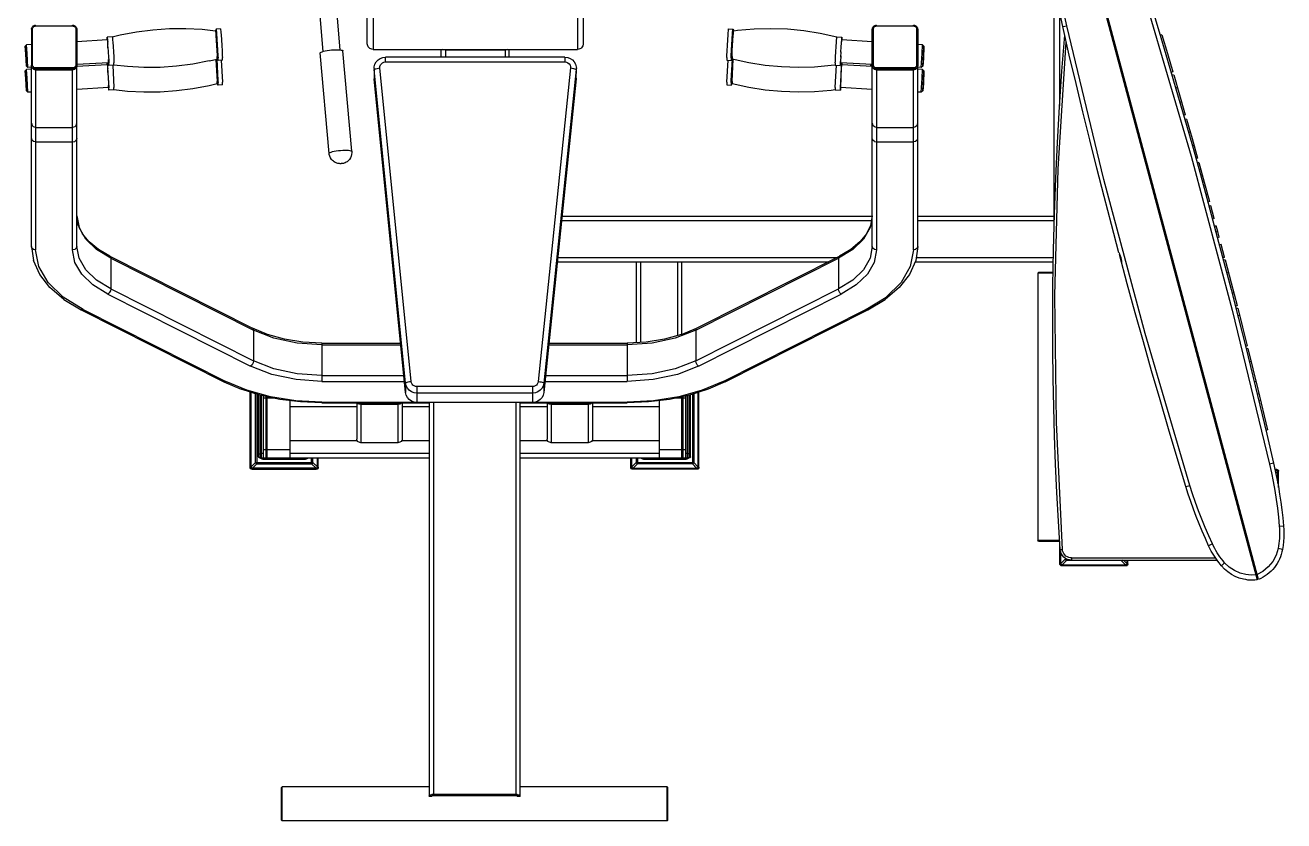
# Model space of a CAD drawing. Header units: millimetres. Extents: x 29224 to 62779, y 35576 to 54938.
# Drawn here: x 36956 to 38365, y 44672 to 45562 of the extents above; entities that cross this region are included whole.
import ezdxf

# ---------------------------------------------------------------- set-up
doc = ezdxf.new("R2010")
doc.units = ezdxf.units.MM
doc.linetypes.add('PEN_TYPE_1', pattern=[0])

# ---------------------------------------------------------------- blocks, each defined once
blk = doc.blocks.new('A$C23574DE5')
at = {"color": 7, "linetype": 'PEN_TYPE_1'}
for points in [[(1177.8, 1018.5), (1378.5, 269.4)], [(1380, 269.8), (1179.2, 1018.9)], [(382.8, 869.1), (382.8, 973.4)], [(624.4, 973.4), (624.4, 869.2)], [(1160.9, 888.2), (1159, 896.8), (1157.2, 905.5), (1155.6, 914.3), (1154.1, 923), (1152.8, 931.8), (1151.7, 940.6), (1150.7, 949.4), (1149.8, 958.2)], [(1165.4, 889.3), (1163.2, 899.1), (1161.3, 909), (1159.5, 918.9), (1158, 928.8), (1156.7, 938.7), (1155.5, 948.7), (1154.6, 958.7)], [(389.2, 936.3), (389.2, 862.8)], [(618, 936.3), (618, 862.8)], [(327.3, 927.7), (333.2, 860.5)], [(346.3, 929.3), (352.2, 862.2)], [(1151.3, 666.2), (1151.3, 908.5)], [(1157.6, 799.7), (1157.6, 903.6)], [(1254.6, 913.3), (1304.5, 743.3), (1350.7, 571.1), (1392.4, 398.9)], [(1259, 914.5), (1268.7, 882.6), (1278.2, 850.7), (1287.6, 818.8), (1296.9, 786.8), (1306, 754.8), (1314.9, 722.7), (1323.7, 690.6), (1332.4, 658.5), (1341, 626.3), (1349.4, 594.1), (1357.6, 561.9), (1365.8, 529.6), (1373.8, 497.3), (1381.6, 464.9), (1389.3, 432.5), (1396.9, 400.1)], [(7, 885.3), (7.1, 886.2), (7.3, 887), (7.8, 887.8), (8.4, 888.5), (9.1, 889.1), (9.9, 889.6), (10.8, 889.8)], [(8.2, 885.6), (8.3, 886.2), (8.5, 886.9), (8.8, 887.4), (9.3, 888), (9.8, 888.4), (10.4, 888.7), (11.1, 888.9), (11.7, 889)], [(10.8, 889.8), (11.7, 889.9)], [(11.7, 889), (11.7, 889.9)], [(11.7, 889), (53.1, 889)], [(53.1, 889), (53.1, 889.9)], [(53.1, 889.9), (54, 889.8)], [(53.1, 889), (53.7, 888.9), (54.4, 888.7), (55, 888.4), (55.5, 888), (56, 887.4), (56.3, 886.9), (56.5, 886.2), (56.5, 885.6)], [(54, 889.8), (54.9, 889.6), (55.7, 889.1), (56.4, 888.5), (57, 887.8), (57.5, 887), (57.7, 886.2), (57.8, 885.3)], [(947.8, 885.3), (947.9, 886.2), (948.2, 887), (948.6, 887.8), (949.2, 888.5), (949.9, 889.1), (950.8, 889.6), (951.7, 889.8)], [(949.1, 885.6), (949.2, 886.2), (949.4, 886.9), (949.7, 887.4), (950.1, 888), (950.7, 888.4), (951.3, 888.7), (951.9, 888.9), (952.6, 889)], [(951.7, 889.8), (952.6, 889.9)], [(952.6, 889), (952.6, 889.9)], [(952.6, 889), (993.9, 889)], [(993.9, 889.9), (994.9, 889.8)], [(993.9, 889), (993.9, 889.9)], [(993.9, 889), (994.6, 888.9), (995.3, 888.7), (995.9, 888.4), (996.4, 888), (996.9, 887.4), (997.2, 886.9), (997.4, 886.2), (997.4, 885.6)], [(994.9, 889.8), (995.8, 889.6), (996.6, 889.1), (997.3, 888.5), (997.9, 887.8), (998.4, 887), (998.6, 886.2), (998.7, 885.3)], [(1160.9, 888.2), (1165.4, 889.3)], [(1160.9, 888.2), (1160.9, 888.2)], [(1223.8, 635.3), (1215.5, 666.8), (1207.3, 698.3), (1199.2, 729.9), (1191.3, 761.5), (1183.5, 793.1), (1175.8, 824.7), (1168.3, 856.4), (1160.9, 888.2)], [(1303.2, 375), (1253.3, 545), (1207.1, 717.2), (1165.4, 889.3)], [(8.2, 885.6), (7, 885.3)], [(7, 885.3), (7, 844.7)], [(8.2, 845.5), (8.2, 885.6)], [(56.5, 885.6), (56.5, 845.5)], [(56.5, 885.6), (57.8, 885.3)], [(57.8, 885.3), (57.8, 844.7)], [(91.9, 873.3), (57.8, 871.3)], [(97.4, 876.8), (91.7, 876.5)], [(91.7, 876.5), (91.8, 876.3), (91.9, 875.6), (92, 874.4), (92.1, 872.8), (92.3, 870.7)], [(91.8, 873.8), (91.7, 876.5)], [(91.8, 873.8), (91.8, 873.3)], [(91.9, 873.3), (92, 873.2), (92, 872.6), (92.1, 871.7), (92.2, 870.3), (92.4, 868.7)], [(97.4, 876.8), (106.3, 878.9), (124.5, 882.5), (142.9, 884.8), (161.3, 886.1), (179.7, 886.3), (198, 885.3), (212.9, 883.7)], [(97.4, 876.8), (97.5, 876.7), (97.6, 876), (97.7, 874.8)], [(97.7, 874.8), (97.8, 873.1), (98, 871)], [(213.8, 885.3), (212.9, 883.7)], [(212.9, 883.7), (213, 883.5), (213.1, 882.8), (213.2, 881.6), (213.3, 880), (213.5, 877.9)], [(213.5, 877.9), (213.8, 872.8)], [(218.6, 885.6), (213.8, 885.3)], [(213.8, 885.3), (214.2, 880.6)], [(214.2, 880.6), (215.7, 855.4)], [(218.6, 885.6), (218.6, 885.4), (218.7, 884.7), (218.8, 883.3), (219, 881.5), (219.1, 879.2)], [(219.1, 879.2), (219.5, 873.6)], [(219.5, 873.6), (219.9, 867.2)], [(785.8, 867.2), (786.2, 873.6)], [(786.2, 873.6), (786.5, 879.2), (786.7, 881.5), (786.9, 883.3), (787, 884.7), (787.1, 885.4), (787.1, 885.6)], [(787.1, 885.6), (791.9, 885.3)], [(789.9, 855.4), (791.4, 880.6)], [(791.4, 880.6), (791.9, 885.3)], [(791.9, 885.3), (792.8, 883.7)], [(791.9, 872.8), (792.2, 877.9), (792.4, 880), (792.5, 881.6), (792.6, 882.8), (792.7, 883.5), (792.8, 883.7)], [(792.8, 883.7), (797.2, 884.3), (815.8, 885.8), (834.3, 886.3), (852.8, 885.7), (871.3, 883.9), (889.4, 881), (908.2, 876.8)], [(907.4, 865.9), (907.7, 871), (907.9, 873.1), (908, 874.8), (908.1, 876), (908.2, 876.7), (908.2, 876.8)], [(908.2, 876.8), (913.9, 876.5)], [(913.1, 864.6), (913.4, 870.7), (913.6, 872.8), (913.7, 874.4), (913.8, 875.6), (913.9, 876.3), (913.9, 876.5)], [(913.3, 868.7), (913.5, 870.3), (913.6, 871.7), (913.7, 872.6), (913.7, 873.2), (913.7, 873.3)], [(947.8, 871.3), (913.7, 873.3)], [(913.9, 876.5), (913.9, 873.8)], [(913.9, 873.3), (913.9, 873.8)], [(949.1, 885.6), (947.8, 885.3)], [(947.8, 844.7), (947.8, 885.3)], [(949.1, 845.5), (949.1, 885.6)], [(997.4, 885.6), (998.7, 885.3)], [(997.4, 885.6), (997.4, 845.5)], [(998.7, 885.3), (998.7, 844.7)], [(1158.2, 303.3), (1156.2, 335.2), (1154.5, 367), (1153, 398.9), (1151.8, 430.8), (1150.9, 462.7), (1150.2, 494.6), (1149.8, 526.5), (1149.7, 558.5), (1149.9, 598.5), (1150.5, 638.6), (1151.6, 678.6), (1153.1, 718.6), (1154.9, 758.7), (1157.3, 798.6), (1160, 838.6), (1163.2, 878.6)], [(1163.1, 878.6), (1163.2, 878.6)], [(1271.8, 878.9), (1269.9, 878.6)], [(1271.8, 878.9), (1278, 858.2), (1284.1, 837.5)], [(1.4, 868), (0, 866.3)], [(0.7, 857.9), (0, 866.3)], [(0, 866.3), (0.7, 852.5)], [(7, 868.3), (1.4, 868)], [(2.2, 858.3), (1.4, 868)], [(92.6, 864.6), (92.3, 870.7)], [(92.6, 865.6), (93, 859.8)], [(92.9, 860), (93.3, 854.1)], [(98, 871), (98.3, 865.9)], [(98.3, 865.9), (98.7, 860.1)], [(98.7, 860.1), (99, 854.5)], [(213.8, 872.8), (214.2, 867)], [(214.2, 867), (214.5, 861.3)], [(214.5, 861.3), (214.7, 856.5), (214.8, 854.7)], [(219.9, 867.2), (220.3, 861)], [(220.3, 861), (220.5, 855.7), (220.6, 853.7)], [(330.2, 858.8), (330.4, 859.3), (331.2, 859.7), (332.3, 860.2), (333.9, 860.7), (335.8, 861.1), (338, 861.5), (340.4, 861.8), (342.9, 862.1), (345.3, 862.3), (347.7, 862.4), (349.9, 862.3), (351.8, 862.2), (353.4, 862), (354.6, 861.8), (355.3, 861.4), (355.5, 861)], [(365.5, 748.8), (355.5, 861)], [(389.2, 862.8), (387.9, 862.9), (386.7, 863.3), (385.6, 863.9), (384.7, 864.6), (383.9, 865.6), (383.3, 866.7), (382.9, 867.9), (382.8, 869.1)], [(389.2, 862.8), (618, 862.8)], [(465.4, 854.1), (465.4, 862.8)], [(468.5, 862.2), (467.4, 862.8)], [(470.2, 861.8), (468.5, 862.2)], [(470.2, 862.8), (470.2, 854.1)], [(536.9, 861.8), (470.2, 861.8)], [(536.9, 862.8), (536.9, 854.1)], [(538.7, 862.2), (536.9, 861.8)], [(539.8, 862.8), (538.7, 862.2)], [(541.7, 854.1), (541.7, 862.8)], [(624.4, 869.1), (624.3, 867.9), (623.9, 866.7), (623.3, 865.6), (622.5, 864.6), (621.6, 863.9), (620.5, 863.3), (619.3, 862.9), (618, 862.8)], [(785.2, 855.7), (785.4, 861)], [(785.4, 861), (785.8, 867.2)], [(791, 856.5), (791.2, 861.3)], [(791.2, 861.3), (791.5, 867)], [(791.5, 867), (791.9, 872.8)], [(906.7, 854.5), (907, 860.1)], [(907, 860.1), (907.4, 865.9)], [(912.8, 860), (912.4, 854.1)], [(912.7, 859.8), (913.1, 865.6)], [(1004.2, 868), (998.7, 868.3)], [(1003.5, 858.3), (1004.2, 868)], [(1005.7, 866.3), (1004.2, 868)], [(1005.7, 866.3), (1005, 852.5)], [(1005, 857.9), (1005.7, 866.3)], [(1160.6, 303.5), (1153.8, 445.3), (1152.2, 587.3), (1155.9, 729.3), (1164.9, 870.9)], [(1.3, 844), (0.7, 857.9)], [(0.7, 852.5), (1.3, 844)], [(2.9, 842.6), (2.2, 858.3)], [(8.2, 845.5), (7, 845.2)], [(11.7, 840.5), (10.8, 840.6), (9.9, 840.9), (9.1, 841.3), (8.4, 841.9), (7.8, 842.6), (7.3, 843.4), (7.1, 844.3), (7, 845.2)], [(11.7, 842.1), (11.1, 842.1), (10.4, 842.3), (9.8, 842.7), (9.3, 843.1), (8.8, 843.6), (8.5, 844.2), (8.3, 844.8), (8.2, 845.5)], [(56.5, 845.5), (56.5, 844.8), (56.3, 844.2), (56, 843.6), (55.5, 843.1), (55, 842.7), (54.4, 842.3), (53.7, 842.1), (53.1, 842.1)], [(56.5, 845.5), (57.8, 845.2)], [(57.8, 845.2), (57.7, 844.3)], [(93.4, 847.9), (57.8, 845.8)], [(91.9, 845.6), (57.9, 843.6)], [(91.8, 846.1), (91.7, 847.8)], [(91.8, 846.1), (91.8, 845.6)], [(91.9, 847.8), (93.6, 819.8)], [(91.9, 845.6), (92, 845.5), (92, 844.9), (92.1, 844), (92.2, 842.7), (92.4, 841)], [(93.2, 855.4), (93.5, 849.3), (93.6, 847.5)], [(93.4, 850.1), (93.3, 851.6)], [(93.3, 847.9), (93.6, 844.8)], [(93.4, 847.9), (93.4, 850.1)], [(93.6, 844.8), (93.6, 847.5)], [(99.3, 845.1), (93.6, 844.8)], [(97.9, 845), (99.3, 820.1)], [(99, 854.5), (99.2, 849.7), (99.3, 847.8)], [(206, 849.8), (187.7, 846.3), (169.3, 844), (150.9, 842.7), (132.6, 842.6), (114.3, 843.5), (99.3, 845.1)], [(99.3, 845.1), (99.3, 847.8)], [(206, 849.8), (214.8, 852)], [(213.3, 851.6), (214.8, 827)], [(214.3, 851.8), (215.7, 827.8)], [(214.8, 852), (214.8, 854.7)], [(215.9, 850.4), (214.8, 852)], [(215.7, 855.4), (215.8, 853.4)], [(215.9, 850.4), (215.8, 853.4)], [(220.6, 850.7), (215.9, 850.4)], [(219.2, 850.6), (220.6, 826)], [(220.6, 850.7), (220.6, 853.7)], [(340.2, 746.5), (330.2, 858.8)], [(390.5, 841.5), (390.6, 843.2), (391.4, 846.1), (392.8, 848.8), (394.8, 851), (397.3, 852.7), (400.2, 853.7), (403.2, 854.1)], [(396.9, 842), (396.9, 843.7), (397.5, 845.4), (398.5, 846.8), (399.8, 847.9), (401.4, 848.6), (403.2, 848.8)], [(403.2, 848.8), (403.2, 854.1)], [(603.9, 854.1), (403.2, 854.1)], [(403.2, 848.8), (603.9, 848.8)], [(603.9, 854.1), (607, 853.7), (609.8, 852.7), (612.3, 851), (614.3, 848.7), (615.8, 846.1), (616.5, 843.2), (616.7, 841.5)], [(603.9, 854.1), (603.9, 848.8)], [(603.9, 848.8), (605.7, 848.6), (607.3, 847.9), (608.7, 846.8), (609.7, 845.3), (610.2, 843.7), (610.3, 842)], [(785.1, 853.7), (785, 850.7)], [(785, 850.7), (789.8, 850.4)], [(785.1, 853.7), (785.2, 855.7)], [(785.1, 826), (786.5, 850.6)], [(789.9, 853.4), (789.8, 850.4)], [(789.8, 850.4), (790.9, 852)], [(789.9, 853.4), (789.9, 855.4)], [(789.9, 827.8), (791.4, 851.8)], [(790.9, 854.7), (791, 856.5)], [(790.9, 854.7), (790.9, 852)], [(906.3, 845.1), (901.9, 844.6), (883.3, 842.9), (864.8, 842.5), (846.2, 843.1), (827.8, 844.9), (809.7, 847.8), (790.9, 852)], [(790.9, 827), (792.3, 851.6)], [(906.4, 847.8), (906.3, 845.1)], [(906.3, 845.1), (912.1, 844.8)], [(906.4, 847.8), (906.5, 849.7)], [(906.4, 820.1), (907.8, 845)], [(906.5, 849.7), (906.7, 854.5)], [(912.1, 847.5), (912.2, 849.3)], [(912.1, 844.8), (912.4, 847.9)], [(912.1, 819.8), (913.8, 847.8)], [(912.1, 847.5), (912.1, 844.8)], [(912.5, 855.4), (912.2, 849.3)], [(912.3, 851.6), (912.3, 850.1)], [(912.3, 850.1), (912.3, 847.9)], [(947.8, 845.8), (912.3, 847.9)], [(913.1, 836.9), (913.3, 841), (913.5, 842.7), (913.6, 844), (913.7, 844.9), (913.7, 845.5), (913.7, 845.6)], [(947.8, 843.6), (913.7, 845.6)], [(913.9, 847.8), (913.9, 846.1)], [(913.9, 845.6), (913.9, 846.1)], [(946.3, 844.9), (946.6, 845.9)], [(949.1, 845.5), (947.8, 845.2)], [(952.6, 840.5), (951.7, 840.6), (950.8, 840.9), (950, 841.3), (949.2, 841.9), (948.6, 842.6), (948.2, 843.4), (947.9, 844.3), (947.8, 845.2)], [(952.6, 842.1), (951.9, 842.1), (951.3, 842.3), (950.7, 842.7), (950.1, 843.1), (949.7, 843.6), (949.4, 844.2), (949.2, 844.8), (949.1, 845.5)], [(997.4, 845.5), (997.4, 844.8), (997.2, 844.2), (996.9, 843.6), (996.4, 843.1), (995.9, 842.7), (995.3, 842.3), (994.6, 842.1), (993.9, 842.1)], [(997.4, 845.5), (998.7, 845.2)], [(998.7, 845.2), (998.6, 844.3)], [(1002.7, 842.6), (1003.5, 858.3)], [(1004.3, 844), (1005, 857.9)], [(1005, 852.5), (1004.3, 844)], [(1.4, 840.3), (0, 838.7)], [(0.7, 830.2), (0, 838.7)], [(0, 838.7), (0.7, 824.8)], [(2.9, 842.6), (1.3, 844)], [(7, 840.6), (1.4, 840.3)], [(2.2, 830.7), (1.4, 840.3)], [(7, 842.8), (2.9, 842.6)], [(7, 844.7), (7.6, 842.5)], [(7.6, 842.5), (7.4, 842.7), (7.1, 843.7), (7, 844.7)], [(7, 642.4), (7, 843.7)], [(7.6, 842.5), (7.7, 842.3)], [(7.7, 842.3), (9.3, 840.8)], [(8, 841.8), (7.7, 842.3)], [(9.3, 840.8), (8.8, 841.1)], [(9.3, 840.8), (9.4, 840.7)], [(11.7, 840.1), (10.7, 840.2), (9.7, 840.5), (9.4, 840.7)], [(9.4, 840.7), (11.7, 840.1)], [(11.7, 842.1), (11.7, 840.1)], [(53.1, 842.1), (11.7, 842.1)], [(53.1, 840.5), (11.7, 840.5)], [(11.7, 840.1), (11.7, 638.5)], [(11.7, 840.1), (53.1, 840.1)], [(57.7, 844.3), (57.5, 843.4), (57, 842.6), (56.4, 841.9), (55.7, 841.3), (54.9, 840.9), (54, 840.6), (53.1, 840.5)], [(53.1, 842.1), (53.1, 840.1)], [(55.4, 840.7), (55.1, 840.5), (54.1, 840.2), (53.1, 840.1)], [(53.1, 840.1), (55.4, 840.7)], [(53.1, 638.5), (53.1, 840.1)], [(55.4, 840.7), (55.5, 840.8)], [(55.5, 840.8), (57.1, 842.3)], [(56, 841.1), (55.5, 840.8)], [(57.1, 842.3), (56.8, 841.8)], [(57.1, 842.3), (57.2, 842.5)], [(57.8, 844.7), (57.7, 843.7), (57.4, 842.7), (57.2, 842.5)], [(57.2, 842.5), (57.8, 844.7)], [(57.8, 642.4), (57.8, 843.7)], [(92.6, 836.9), (92.4, 841)], [(390.5, 841.5), (390.5, 840.3)], [(390.5, 841.5), (390.5, 829.8)], [(390.5, 840.3), (390.7, 840.6)], [(425.6, 489.7), (390.5, 840.3)], [(390.5, 831), (390.5, 829.8)], [(390.7, 840.6), (391.4, 840.9)], [(391.4, 840.9), (392.4, 841.2), (393.7, 841.5), (395.2, 841.8), (396.9, 842)], [(431.9, 491.4), (396.9, 842)], [(610.3, 842), (574.1, 491.3)], [(616.6, 840.2), (580.4, 489.6)], [(610.3, 842), (611.9, 841.7), (613.4, 841.5), (614.7, 841.2), (615.8, 840.8)], [(616.4, 840.5), (615.8, 840.8)], [(616.6, 840.2), (616.4, 840.5)], [(616.6, 829.7), (616.7, 841.5)], [(616.6, 840.2), (616.7, 841.5)], [(616.6, 829.7), (616.7, 831)], [(912.8, 832.3), (912.5, 827.7)], [(946.3, 844.9), (946.3, 843.7)], [(948.4, 842.5), (948.3, 842.7), (948, 843.7), (947.8, 844.7)], [(947.8, 844.7), (948.4, 842.5)], [(947.8, 642.4), (947.8, 843.7)], [(948.4, 842.5), (948.6, 842.3)], [(948.6, 842.3), (950.1, 840.8)], [(948.9, 841.8), (948.6, 842.3)], [(950.1, 840.8), (949.7, 841.1)], [(950.1, 840.8), (950.3, 840.7)], [(950.3, 840.7), (952.6, 840.1)], [(952.6, 840.1), (951.5, 840.2), (950.5, 840.5), (950.3, 840.7)], [(993.9, 842.1), (952.6, 842.1)], [(952.6, 842.1), (952.6, 840.1)], [(993.9, 840.5), (952.6, 840.5)], [(952.6, 840.1), (993.9, 840.1)], [(952.6, 840.1), (952.6, 638.5)], [(998.6, 844.3), (998.4, 843.4), (997.9, 842.6), (997.3, 841.9), (996.6, 841.3), (995.7, 840.9), (994.9, 840.6), (993.9, 840.5)], [(993.9, 842.1), (993.9, 840.1)], [(993.9, 840.1), (996.2, 840.7)], [(996.2, 840.7), (996, 840.5), (995, 840.2), (993.9, 840.1)], [(993.9, 638.5), (993.9, 840.1)], [(996.2, 840.7), (996.4, 840.8)], [(996.4, 840.8), (998, 842.3)], [(996.9, 841.1), (996.4, 840.8)], [(998, 842.3), (997.7, 841.8)], [(998, 842.3), (998.1, 842.5)], [(998.7, 844.7), (998.6, 843.7), (998.2, 842.7), (998.1, 842.5)], [(998.1, 842.5), (998.7, 844.7)], [(998.7, 642.4), (998.7, 843.7)], [(1002.7, 842.6), (998.7, 842.8)], [(1004.2, 840.3), (998.7, 840.6)], [(1004.3, 844), (1002.7, 842.6)], [(1003.5, 830.7), (1004.2, 840.3)], [(1005.7, 838.7), (1004.2, 840.3)], [(1005.7, 838.7), (1005, 824.8)], [(1005, 830.2), (1005.7, 838.7)], [(1284.1, 837.5), (1282.3, 836.8)], [(1285, 834.3), (1283.1, 834)], [(1285.1, 834.3), (1291.6, 812), (1298, 789.6)], [(1.3, 816.3), (0.7, 830.2)], [(0.7, 824.8), (1.3, 816.3)], [(2.9, 814.9), (2.2, 830.7)], [(93.4, 820.3), (57.8, 818.1)], [(93, 830), (93.3, 825.7), (93.3, 823.9), (93.4, 822.4)], [(93.3, 820.3), (93.6, 817.1)], [(93.4, 820.3), (93.4, 822.4)], [(93.6, 817.1), (93.6, 819.8)], [(99.3, 817.4), (93.6, 817.1)], [(214.8, 824.3), (206, 822.2), (187.7, 818.7), (169.3, 816.3), (150.9, 815), (132.6, 814.9), (114.3, 815.8), (99.3, 817.4)], [(99.3, 817.4), (99.3, 820.1)], [(214.8, 824.3), (214.8, 827)], [(215.9, 822.7), (214.8, 824.3)], [(215.7, 827.8), (215.8, 825.7)], [(215.9, 822.7), (215.8, 825.7)], [(220.6, 823), (215.9, 822.7)], [(220.6, 823), (220.6, 826)], [(425.6, 479.2), (390.5, 829.7)], [(616.6, 829.7), (580.4, 479.1)], [(785.1, 826), (785, 823)], [(785, 823), (789.8, 822.7)], [(789.9, 825.7), (789.8, 822.7)], [(789.8, 822.7), (790.9, 824.3)], [(789.9, 825.7), (789.9, 827.8)], [(790.9, 827), (790.9, 824.3)], [(906.3, 817.4), (901.9, 816.9), (883.3, 815.3), (864.8, 814.8), (846.2, 815.5), (827.8, 817.2), (809.7, 820.1), (790.9, 824.3)], [(906.4, 820.1), (906.3, 817.4)], [(906.3, 817.4), (912.1, 817.1)], [(912.1, 817.1), (912.4, 820.3)], [(912.1, 819.8), (912.1, 817.1)], [(912.5, 827.7), (912.3, 823.9)], [(912.3, 823.9), (912.3, 822.4)], [(912.3, 822.4), (912.3, 820.3)], [(947.8, 818.1), (912.3, 820.3)], [(1002.7, 814.9), (1003.5, 830.7)], [(1004.3, 816.3), (1005, 830.2)], [(1005, 824.8), (1004.3, 816.3)], [(1289.2, 820.1), (1287.4, 819.5)], [(2.9, 814.9), (1.3, 816.3)], [(7, 815.1), (2.9, 814.9)], [(1002.7, 814.9), (998.7, 815.1)], [(1004.3, 816.3), (1002.7, 814.9)], [(1294, 803.8), (1292.1, 803.3)], [(1298, 789.6), (1296.2, 788.9)], [(1298, 789.6), (1298, 789.6)], [(7, 780.1), (7.7, 777.7)], [(11.7, 775.5), (9.3, 776.1), (7.7, 777.7)], [(11.7, 775.5), (53.1, 775.5)], [(57.1, 777.7), (55.4, 776.1), (53.1, 775.5)], [(57.1, 777.7), (57.8, 780.1)], [(947.8, 780.1), (948.6, 777.7)], [(952.6, 775.5), (950.2, 776.1), (948.6, 777.7)], [(952.6, 775.5), (993.9, 775.5)], [(998, 777.7), (996.3, 776.1), (993.9, 775.5)], [(998, 777.7), (998.7, 780.1)], [(1299.4, 784.7), (1297.5, 784.4)], [(1299.4, 784.8), (1305.6, 763), (1311.8, 741.2)], [(7, 763.3), (7.6, 761.3)], [(11.7, 759.3), (9.3, 759.8), (7.6, 761.3)], [(57.8, 763.3), (57.2, 761.3), (55.4, 759.8)], [(950.2, 759.8), (948.5, 761.3), (947.8, 763.3)], [(998.1, 761.3), (996.3, 759.8), (993.9, 759.3)], [(998.1, 761.3), (998.7, 763.3)], [(1303.5, 770.5), (1301.7, 769.9)], [(11.7, 759.3), (53.1, 759.3)], [(53.1, 759.3), (55.4, 759.8)], [(340.2, 746.5), (340.4, 747), (341.1, 747.5), (342.3, 748), (343.9, 748.4), (345.8, 748.9), (348, 749.3), (350.4, 749.6), (352.8, 749.8), (355.3, 750), (357.7, 750.1), (359.9, 750.1), (361.8, 750), (363.4, 749.8), (364.5, 749.5), (365.3, 749.1), (365.5, 748.8)], [(365.5, 747.6), (365.3, 745.3), (364.7, 743.2), (364, 741.5), (362.7, 739.6), (361.6, 738.4), (360.1, 737.2), (359, 736.5), (358, 736), (357, 735.6), (356, 735.3), (355.1, 735.1), (354.4, 735), (353.7, 735), (353.1, 734.9), (352.5, 734.9), (351.8, 735), (351.2, 735), (350.5, 735.1), (349.7, 735.3), (348.8, 735.6), (348, 735.9), (346.9, 736.4), (345.9, 737), (345, 737.6), (344, 738.5), (342.8, 739.8), (341.8, 741.4), (340.9, 743.2), (340.3, 745.3), (340.2, 746.5)], [(365.5, 748.8), (365.5, 747.6)], [(950.2, 759.8), (952.6, 759.3)], [(952.6, 759.3), (993.9, 759.3)], [(1307.8, 755.3), (1305.9, 755)], [(1311.8, 741.1), (1310, 740.5)], [(1313.1, 736.3), (1311.2, 735.9)], [(1311.8, 741.1), (1311.8, 741.2)], [(1313.2, 736.2), (1319.2, 714.4), (1325.2, 692.7)], [(1315.3, 728.4), (1313.5, 728)], [(1323, 700.5), (1321.2, 699.9)], [(1325.2, 692.6), (1323.4, 692)], [(1325.2, 692.6), (1325.2, 692.7)], [(57.8, 676.7), (60.3, 663.4)], [(94.6, 631.4), (82, 638.9), (71.7, 647.4), (64.2, 656.6), (59.4, 666.4), (57.8, 676.7)], [(600.7, 676.1), (947.8, 676.1)], [(947.8, 676.7), (945.4, 663.4), (938, 650.6), (926, 639.1), (910, 629.1)], [(947.8, 676.7), (946.2, 666.4), (941.5, 656.6), (934, 647.4), (923.7, 638.9), (911, 631.4)], [(998.7, 676.1), (1151.3, 676.1)], [(1326.5, 687.7), (1324.6, 687.4)], [(1330.3, 673.5), (1328.4, 680.6), (1326.5, 687.7)], [(95.7, 629.1), (79.7, 639.1), (67.7, 650.6), (60.3, 663.4)], [(600.2, 671.3), (947, 671.3)], [(998.7, 671.3), (1151.3, 671.3)], [(1330.4, 673.5), (1328.6, 672.8)], [(1330.4, 673.5), (1330.3, 673.5)], [(1332.6, 665.2), (1330.7, 664.9)], [(1335.9, 652.7), (1334.3, 659), (1332.6, 665.3)], [(1334.3, 659), (1332.4, 658.5)], [(1335.9, 652.7), (1334.2, 652.1)], [(1335.9, 652.7), (1335.9, 652.7)], [(7, 642.4), (9.3, 626.6)], [(11.7, 638.5), (9.3, 639), (7.6, 640.4), (7, 642.4)], [(64.8, 571.7), (42.4, 585.7), (25.6, 601.9), (15.2, 619.8), (11.7, 638.5)], [(57.8, 642.4), (57.2, 640.4), (55.4, 639), (53.1, 638.5)], [(92.5, 588.9), (75.8, 599.3), (63.4, 611.3), (55.7, 624.6), (53.1, 638.5)], [(95.7, 594.8), (79.7, 604.8), (67.7, 616.4), (60.3, 629.1), (57.8, 642.4)], [(947.8, 642.4), (945.4, 629.1), (938, 616.4), (926, 604.8), (910, 594.8)], [(952.6, 638.5), (950, 624.6), (942.3, 611.3), (929.9, 599.3), (913.2, 588.9)], [(952.6, 638.5), (950.2, 639), (948.5, 640.4), (947.8, 642.4)], [(998.7, 642.4), (996.4, 626.6), (989.5, 611.1), (978, 596.4), (962.3, 583)], [(993.9, 638.5), (990.4, 619.8), (980.1, 601.9), (963.3, 585.7)], [(998.7, 642.4), (998.1, 640.4), (996.3, 639), (993.9, 638.5)], [(1223.9, 635.3), (1224.5, 633.9), (1225.3, 632), (1226, 630), (1226.4, 627.8), (1226.6, 625.8), (1226.8, 624.3)], [(1338.1, 644.5), (1336.2, 644.2)], [(1341.9, 630.3), (1340, 637.4), (1338.2, 644.5)], [(43.3, 583), (27.6, 596.4), (16.2, 611.1), (9.3, 626.6)], [(94.6, 631.4), (254.4, 551)], [(94.6, 631.4), (95.3, 630.8), (95.7, 629.1)], [(95.7, 629.1), (95.7, 594.8)], [(95.7, 629.1), (255.4, 548.7)], [(595.5, 625.2), (898.8, 625.2)], [(596, 630), (908.2, 630)], [(684, 534.9), (684, 625.2)], [(688.8, 535.1), (688.8, 625.2)], [(730.1, 542.7), (730.1, 625.2)], [(734.9, 544.1), (734.9, 625.2)], [(750.3, 548.7), (910, 629.1)], [(751.3, 551), (911, 631.4)], [(910, 629.1), (910.4, 630.8), (911, 631.4)], [(910, 629.1), (910, 594.8)], [(995.8, 625.2), (1150.6, 625.2)], [(996.9, 630), (1150.7, 630)], [(1224.4, 633.3), (1224.4, 633.3)], [(1298.7, 373.8), (1288.9, 406.1), (1279.3, 438.4), (1269.8, 470.8), (1260.4, 503.2), (1251.2, 535.7), (1242.1, 568.2), (1233.2, 600.7), (1224.4, 633.3)], [(1341.9, 630.2), (1340.1, 629.6)], [(1342.7, 627.3), (1340.8, 627)], [(1341.9, 630.2), (1341.9, 630.3)], [(1342.7, 627.3), (1349.4, 601.7), (1356, 576.2)], [(1133.2, 612.5), (1134, 613.3)], [(1150.5, 612.5), (1133.2, 612.5)], [(1133.2, 612.5), (1133.2, 313.7)], [(1150.5, 613.3), (1134, 613.3)], [(1346.5, 612.8), (1344.6, 612.4)], [(95.7, 594.8), (95.3, 592.6), (94.1, 590.4), (92.5, 588.9)], [(95.7, 594.8), (255.4, 514.4)], [(750.3, 514.4), (910, 594.8)], [(913.2, 588.9), (911.6, 590.4), (910.4, 592.6), (910, 594.8)], [(43.3, 583), (62.7, 571.4)], [(92.5, 588.9), (252.2, 508.5)], [(753.5, 508.5), (913.2, 588.9)], [(940.8, 571.7), (963.3, 585.7)], [(943, 571.4), (962.3, 583)], [(1352.3, 590.6), (1350.4, 590)], [(64.8, 571.7), (63.3, 571.3), (62.7, 571.4)], [(62.7, 571.4), (222.4, 491)], [(64.8, 571.7), (224.6, 491.3)], [(781.1, 491.3), (940.8, 571.7)], [(783.2, 491), (943, 571.4)], [(943, 571.4), (942.4, 571.3), (940.8, 571.7)], [(1356, 576.1), (1354.2, 575.4)], [(1356.7, 573.1), (1354.9, 572.8)], [(1356, 576.1), (1356, 576.2)], [(1356.7, 573.2), (1362.1, 552.2), (1367.3, 531.2)], [(1358.8, 565.2), (1356.9, 564.8)], [(332, 534.3), (310.7, 535.4), (290.2, 538.7), (271.2, 543.9), (254.4, 551)], [(254.4, 551), (255, 550.4), (255.4, 548.7)], [(734.5, 543.9), (751.3, 551)], [(750.3, 548.7), (750.7, 550.4), (751.3, 551)], [(255.4, 548.7), (255.4, 514.4)], [(332, 532.2), (304.3, 534.2), (278.3, 539.7), (255.4, 548.7)], [(750.3, 548.7), (727.4, 539.7), (701.4, 534.2), (673.7, 532.2)], [(734.5, 543.9), (715.4, 538.7), (695, 535.4), (673.7, 534.3)], [(750.3, 548.7), (750.3, 514.4)], [(332, 534.3), (332, 491.4)], [(332, 534.3), (420, 534.3)], [(332, 532.2), (420.3, 532.2)], [(585.9, 532.2), (673.7, 532.2)], [(586.1, 534.3), (673.7, 534.3)], [(673.7, 534.3), (673.7, 491.4)], [(1367.3, 531.2), (1365.5, 530.6)], [(1368.1, 528.2), (1366.2, 528)], [(1367.3, 531.2), (1367.3, 531.2)], [(1368.1, 528.2), (1379.2, 482.8), (1390.1, 437.3)], [(255.4, 514.4), (255, 512.2), (253.8, 510), (252.2, 508.5)], [(332, 491.4), (303.1, 493.4), (276, 499.2), (252.2, 508.5)], [(332, 498), (304.3, 499.9), (278.3, 505.5), (255.4, 514.4)], [(750.3, 514.4), (727.4, 505.5), (701.4, 499.9), (673.7, 498)], [(753.5, 508.5), (729.7, 499.2), (702.5, 493.4), (673.7, 491.4)], [(753.5, 508.5), (751.9, 510), (750.7, 512.2), (750.3, 514.4)], [(1371.7, 513.7), (1369.8, 513.3)], [(332, 498), (423.7, 498)], [(582.4, 498), (673.7, 498)], [(224.6, 491.3), (223, 490.9), (222.4, 491)], [(222.4, 491), (241.5, 482.7)], [(332, 468.3), (302.7, 469.8), (274.4, 474.2), (248.1, 481.5), (224.6, 491.3)], [(332, 467.4), (308.2, 468.4), (284.8, 471.3), (262.5, 476.1), (241.5, 482.7)], [(251.7, 395.4), (251.7, 479.5)], [(252.6, 395.4), (252.6, 479.2)], [(252.9, 395.8), (252.9, 479.2)], [(332, 491.4), (424.3, 491.4)], [(425.6, 489.7), (425.8, 490), (426.4, 490.3), (427.4, 490.6), (428.7, 490.9), (430.2, 491.2), (431.9, 491.4)], [(438.2, 478.3), (435.1, 478.7), (432.2, 479.8), (429.7, 481.6), (427.6, 483.9), (426.2, 486.7), (425.6, 489.7)], [(425.6, 489.7), (425.6, 479.2)], [(438.2, 467.9), (435.1, 468.2), (432.2, 469.3), (429.7, 471.1), (427.6, 473.4), (426.2, 476.2), (425.6, 479.2)], [(438.2, 485.7), (436.7, 485.9), (435.2, 486.4), (433.9, 487.3), (432.9, 488.5), (432.2, 489.9), (431.9, 491.4)], [(438.2, 485.7), (438.2, 467.9)], [(567.8, 485.7), (438.2, 485.7)], [(574.1, 491.3), (573.7, 489.9), (573, 488.5), (572, 487.3), (570.8, 486.4), (569.3, 485.9), (567.8, 485.7)], [(580.4, 489.6), (579.7, 486.6), (578.3, 483.9), (576.3, 481.6), (573.7, 479.8), (570.9, 478.7), (567.8, 478.3)], [(567.8, 485.7), (567.8, 467.9)], [(580.4, 479.1), (579.7, 476.1), (578.3, 473.4), (576.3, 471.1), (573.7, 469.3), (570.9, 468.2), (567.8, 467.8)], [(574.1, 491.3), (575.7, 491.1), (577.2, 490.9), (578.6, 490.6), (579.6, 490.2), (580.2, 489.9), (580.4, 489.6)], [(580.4, 489.6), (580.4, 479.1)], [(581.7, 491.4), (673.7, 491.4)], [(781.1, 491.3), (757.6, 481.5), (731.2, 474.2), (702.9, 469.8), (673.7, 468.3)], [(783.2, 491), (764.2, 482.7), (743.2, 476.1), (720.9, 471.3), (697.5, 468.4), (673.7, 467.4)], [(752.8, 479.2), (752.8, 395.8)], [(753, 479.2), (753, 395.4)], [(753.9, 395.4), (753.9, 479.5)], [(783.2, 491), (782.7, 490.9), (781.1, 491.3)], [(1377.1, 491.4), (1375.3, 490.8)], [(257.7, 400.6), (257.7, 477.6)], [(259.2, 477.2), (259.2, 399.1)], [(261.2, 407.2), (261.2, 476.5)], [(262.5, 476.1), (262.5, 405.9)], [(264.4, 405.9), (264.4, 475.7)], [(266.5, 405.9), (266.5, 475.3)], [(278.8, 472.6), (266.5, 472.6)], [(269.6, 405.9), (269.6, 474.5)], [(270.8, 405.9), (270.8, 474.4)], [(296.2, 469.9), (296.2, 405.9)], [(332, 468.3), (332, 467.4)], [(332, 468.3), (434.9, 468.3)], [(332, 467.4), (452, 467.4)], [(370.9, 467.4), (370.9, 426.9)], [(374, 465.9), (373.6, 466), (372.7, 466.5), (372, 467.1), (371.7, 467.4)], [(375.7, 465.6), (374, 465.9)], [(375.7, 465.6), (375.7, 422.9)], [(417, 465.6), (375.7, 465.6)], [(418.7, 465.9), (417, 465.6)], [(417, 465.6), (417, 422.9)], [(421, 467.4), (420.7, 467.1), (420, 466.5), (419.1, 466), (418.7, 465.9)], [(421.8, 467.4), (421.8, 426.9)], [(567.8, 478.3), (438.2, 478.3)], [(567.8, 467.9), (438.2, 467.9)], [(452, 467.8), (452, 27.2)], [(456.7, 467.8), (456.7, 29.4)], [(548.9, 467.8), (548.9, 29.4)], [(553.7, 27.2), (553.7, 467.8)], [(553.7, 467.4), (673.7, 467.4)], [(571, 468.3), (673.7, 468.3)], [(583.9, 467.4), (583.9, 426.9)], [(586.9, 465.9), (586.6, 466), (585.7, 466.5), (584.9, 467.1), (584.7, 467.4)], [(588.7, 465.6), (586.9, 465.9)], [(588.7, 465.6), (588.7, 422.9)], [(630, 465.6), (588.7, 465.6)], [(631.7, 465.9), (630, 465.6)], [(630, 465.6), (630, 422.9)], [(634, 467.4), (633.7, 467.1), (632.9, 466.5), (632, 466), (631.7, 465.9)], [(634.8, 467.4), (634.8, 426.9)], [(673.7, 468.3), (673.7, 467.4)], [(709.4, 469.9), (709.4, 405.9)], [(739.1, 472.6), (726.8, 472.6)], [(734.9, 405.9), (734.9, 474.3)], [(736.1, 405.9), (736.1, 474.5)], [(739.1, 405.9), (739.1, 475.3)], [(741.2, 405.9), (741.2, 475.7)], [(743.1, 405.9), (743.1, 476.1)], [(744.4, 407.2), (744.4, 476.5)], [(746.5, 477.2), (746.5, 399.1)], [(748, 477.6), (748, 400.6)], [(1380.5, 477.4), (1378.7, 477)], [(1382.3, 469.9), (1380.5, 469.5)], [(370.9, 463.1), (296.2, 463.1)], [(452, 463.1), (421.8, 463.1)], [(583.9, 463.1), (553.7, 463.1)], [(709.4, 463.1), (634.8, 463.1)], [(1390.1, 437.3), (1388.3, 436.6)], [(1390.1, 437.3), (1390.1, 437.3)], [(371.6, 424.9), (296.2, 424.9)], [(375.7, 422.9), (374.6, 423), (373.6, 423.3), (372.7, 423.8), (372, 424.4), (371.4, 425.2), (371, 426), (370.9, 426.9)], [(417, 422.9), (375.7, 422.9)], [(421.8, 426.9), (421.7, 426), (421.3, 425.2), (420.7, 424.4), (420, 423.8), (419.1, 423.3), (418.1, 423), (417, 422.9)], [(452, 424.9), (421.1, 424.9)], [(584.5, 424.9), (553.7, 424.9)], [(588.7, 422.9), (587.6, 423), (586.6, 423.3), (585.7, 423.8), (584.9, 424.4), (584.4, 425.2), (584, 426), (583.9, 426.9)], [(630, 422.9), (588.7, 422.9)], [(634.8, 426.9), (634.6, 426), (634.3, 425.2), (633.7, 424.4), (632.9, 423.8), (632, 423.3), (631, 423), (630, 422.9)], [(709.4, 424.9), (634.1, 424.9)], [(261.2, 410.6), (264.4, 410.6)], [(266.5, 410.7), (264.4, 410.7)], [(266.5, 415.4), (296.2, 415.4)], [(452, 410.7), (296.2, 410.7)], [(709.4, 410.7), (553.7, 410.7)], [(709.4, 415.4), (739.1, 415.4)], [(741.2, 410.7), (739.1, 410.7)], [(744.4, 410.6), (741.2, 410.6)], [(251.7, 395.4), (252.6, 395.4)], [(254, 393.2), (253.1, 393.3), (252.4, 393.8), (251.9, 394.6), (251.7, 395.4)], [(254, 394), (253.5, 394.2), (253, 394.5), (252.7, 394.9), (252.6, 395.4)], [(252.9, 395.8), (257.7, 400.6)], [(254.3, 394.3), (253.9, 394.4), (253.5, 394.6), (253.1, 394.9), (252.9, 395.3), (252.9, 395.8)], [(254.3, 394.3), (259.2, 399.1)], [(259.2, 399.1), (258.8, 399.2), (258.4, 399.5), (258, 399.8), (257.8, 400.2), (257.7, 400.6)], [(257.7, 400.6), (322, 400.6)], [(259.2, 399.1), (320.5, 399.1)], [(262.5, 405.9), (262, 406), (261.6, 406.2), (261.3, 406.7), (261.2, 407.2)], [(262.5, 405.9), (264.4, 405.9)], [(266, 404.3), (265.2, 404.4), (264.4, 404.7), (263.8, 405.2), (263.3, 405.9)], [(264.4, 405.9), (452, 405.9)], [(266, 404.3), (266, 405.9)], [(266, 404.3), (313.7, 404.3)], [(313.7, 404.3), (313.7, 405.9)], [(316.5, 405.9), (315.9, 405.2), (315.3, 404.7), (314.5, 404.4), (313.7, 404.3)], [(320.5, 399.1), (320.5, 405.9)], [(322, 400.6), (322, 400.4), (321.9, 400.2), (321.8, 400), (321.7, 399.8), (321.5, 399.6), (321.4, 399.5), (321.2, 399.4), (321, 399.2), (320.8, 399.2), (320.5, 399.1)], [(320.5, 399.1), (325.4, 394.3)], [(322, 400.6), (322, 405.9)], [(322, 400.6), (326.9, 395.8)], [(326.9, 395.8), (326.8, 395.3), (326.6, 394.9), (326.3, 394.6), (325.8, 394.4), (325.4, 394.3)], [(328, 395.4), (327.8, 394.6), (327.3, 393.8), (326.6, 393.3), (325.7, 393.2)], [(327.1, 395.4), (327, 394.9), (326.7, 394.5), (326.3, 394.2), (325.7, 394)], [(326.9, 405.9), (326.9, 395.8)], [(327.1, 395.4), (327.1, 405.9)], [(328, 395.4), (327.1, 395.4)], [(328, 395.4), (328, 405.9)], [(553.7, 405.9), (741.2, 405.9)], [(677.7, 395.4), (677.7, 405.9)], [(677.7, 395.4), (678.6, 395.4)], [(680, 393.2), (679.1, 393.3), (678.3, 393.8), (677.8, 394.6), (677.7, 395.4)], [(678.6, 405.9), (678.6, 395.4)], [(680, 394), (679.4, 394.2), (679, 394.5), (678.7, 394.9), (678.6, 395.4)], [(678.8, 395.8), (678.8, 405.9)], [(683.6, 400.6), (678.8, 395.8)], [(680.3, 394.3), (679.8, 394.4), (679.4, 394.6), (679.1, 394.9), (678.9, 395.3), (678.8, 395.8)], [(685.1, 399.1), (680.3, 394.3)], [(683.6, 405.9), (683.6, 400.6)], [(685.1, 399.1), (684.7, 399.2), (684.3, 399.5), (684, 399.8), (683.7, 400.2), (683.6, 400.6)], [(683.6, 400.6), (748, 400.6)], [(685.1, 405.9), (685.1, 399.1)], [(746.5, 399.1), (685.1, 399.1)], [(692, 404.3), (691.1, 404.4), (690.4, 404.7), (689.7, 405.2), (689.2, 405.9)], [(692, 404.3), (692, 405.9)], [(692, 404.3), (739.6, 404.3)], [(739.6, 404.3), (739.6, 405.9)], [(742.4, 405.9), (741.9, 405.2), (741.2, 404.7), (740.5, 404.4), (739.6, 404.3)], [(743.1, 405.9), (741.2, 405.9)], [(744.4, 407.2), (744.3, 406.7), (744, 406.2), (743.6, 406), (743.1, 405.9)], [(748, 400.6), (747.9, 400.4), (747.9, 400.2), (747.8, 400), (747.6, 399.8), (747.5, 399.6), (747.3, 399.5), (747.1, 399.4), (746.9, 399.2), (746.7, 399.2), (746.5, 399.1)], [(751.3, 394.3), (746.5, 399.1)], [(752.8, 395.8), (748, 400.6)], [(752.8, 395.8), (752.7, 395.3), (752.5, 394.9), (752.2, 394.6), (751.8, 394.4), (751.3, 394.3)], [(753.9, 395.4), (753.8, 394.6), (753.3, 393.8), (752.5, 393.3), (751.6, 393.2)], [(753, 395.4), (752.9, 394.9), (752.6, 394.5), (752.2, 394.2), (751.6, 394)], [(753, 395.4), (753.9, 395.4)], [(1396.9, 400.1), (1392.4, 398.9)], [(1392.4, 398.9), (1394.5, 389.1), (1396.5, 379.3), (1398.3, 369.4), (1399.8, 359.5), (1401.1, 349.6), (1402.3, 339.6), (1403.2, 329.6)], [(1396.9, 400.1), (1398.8, 391.5), (1400.5, 382.8), (1402.2, 374), (1403.6, 365.3), (1404.9, 356.5), (1406.1, 347.7), (1407.1, 338.9), (1408, 330)], [(254, 394), (254, 393.2)], [(254, 394), (325.7, 394)], [(254, 393.2), (325.7, 393.2)], [(325.4, 394.3), (254.3, 394.3)], [(325.7, 393.2), (325.7, 394)], [(680, 393.2), (680, 394)], [(751.6, 394), (680, 394)], [(751.6, 393.2), (680, 393.2)], [(680.3, 394.3), (751.3, 394.3)], [(751.6, 393.2), (751.6, 394)], [(1398.4, 393.2), (1400.1, 393.2)], [(1398.6, 392.3), (1400.1, 392.3)], [(1399.8, 392), (1398.6, 392)], [(1398.8, 391.1), (1399.8, 392)], [(1399.4, 388.6), (1401.2, 390.5)], [(1399.8, 392), (1400.2, 392), (1400.6, 391.7), (1401, 391.4), (1401.2, 391), (1401.2, 390.5)], [(1400.1, 393.2), (1400.1, 392.3)], [(1400.1, 393.2), (1401, 393), (1401.7, 392.5), (1402.2, 391.8), (1402.4, 390.9)], [(1400.1, 392.3), (1400.6, 392.2), (1401.1, 391.9), (1401.4, 391.4), (1401.5, 390.9)], [(1401.2, 390.5), (1401.2, 379)], [(1402.4, 390.9), (1401.5, 390.9)], [(1401.5, 377.6), (1401.5, 390.9)], [(1402.4, 372.6), (1402.4, 390.9)], [(1298.7, 373.8), (1303.2, 375)], [(1324.2, 307.6), (1320.5, 315.7), (1317, 323.8), (1313.6, 332), (1310.3, 340.3), (1307.2, 348.6), (1304.2, 357), (1301.4, 365.4), (1298.7, 373.8)], [(1328.5, 309.6), (1324.3, 318.7), (1320.3, 327.9), (1316.5, 337.2), (1312.9, 346.5), (1309.5, 356), (1306.2, 365.5), (1303.2, 375)], [(1403.2, 329.6), (1403.4, 326.8), (1403.5, 324.1), (1403.5, 321.3), (1403.5, 318.5), (1403.3, 315.7), (1403.1, 313), (1402.8, 310.2), (1402.4, 307.4), (1401.9, 304.7)], [(1403.2, 329.6), (1408, 330)], [(1408, 330), (1408.2, 325.6), (1408.3, 321.2), (1408.2, 316.7), (1408, 312.3), (1407.5, 307.9), (1406.8, 303.5)], [(1134, 312.9), (1133.2, 313.7)], [(1133.2, 313.7), (1157.6, 313.7)], [(1134, 312.9), (1157.7, 312.9)], [(1157.6, 287.4), (1157.6, 312.9)], [(1158.2, 303.3), (1160.6, 303.5)], [(1170.9, 291.4), (1168.5, 291.7), (1166.2, 292.4), (1164.1, 293.4), (1162.2, 294.9), (1160.7, 296.6), (1159.5, 298.6), (1158.6, 300.9), (1158.2, 303.3)], [(1158.5, 301.4), (1158.5, 287.4)], [(1158.8, 287.7), (1158.8, 300.5)], [(1170.8, 294), (1169.4, 294.1), (1167.8, 294.4), (1166.1, 295.1), (1164.5, 296.1), (1163.1, 297.4), (1162.1, 298.9), (1161.3, 300.5), (1160.8, 302), (1160.6, 303.5)], [(1328.5, 309.6), (1324.2, 307.6)], [(1338.4, 285.2), (1334.3, 290.4), (1330.6, 295.9), (1327.2, 301.6), (1324.2, 307.6)], [(1342.1, 288.6), (1340.3, 290.8), (1338.6, 293), (1336.9, 295.2), (1335.3, 297.5), (1333.8, 299.8), (1332.4, 302.2), (1331, 304.6), (1329.7, 307.1), (1328.5, 309.6)], [(1406.8, 303.5), (1406.2, 300.7), (1405.5, 298), (1404.5, 295.3), (1403.5, 292.7), (1402.2, 290.2), (1400.9, 287.8), (1399.3, 285.5), (1397.7, 283.2), (1395.9, 281.1), (1394, 279.1), (1391.9, 277.2), (1389.7, 275.4), (1387.5, 273.8), (1385.1, 272.3), (1382.6, 271), (1380, 269.8)], [(1401.9, 304.7), (1399.7, 297.1), (1395.9, 290.1), (1390.8, 283.9), (1384.8, 279)], [(1406.8, 303.5), (1401.9, 304.7)], [(1157.6, 287.4), (1158.5, 287.4)], [(1159.9, 285.1), (1159, 285.3), (1158.3, 285.8), (1157.8, 286.5), (1157.6, 287.4)], [(1159.9, 286), (1159.4, 286.1), (1158.9, 286.4), (1158.6, 286.8), (1158.5, 287.4)], [(1163.6, 292.5), (1158.8, 287.7)], [(1159.1, 286.8), (1158.8, 287.2), (1158.8, 287.7)], [(1160.3, 286.2), (1159.8, 286.3), (1159.4, 286.5), (1159.1, 286.8)], [(1159.9, 285.1), (1159.9, 286)], [(1231.6, 286), (1159.9, 286)], [(1231.6, 285.1), (1159.9, 285.1)], [(1165.1, 291), (1160.3, 286.2)], [(1160.3, 286.2), (1231.3, 286.2)], [(1163.6, 293.8), (1163.6, 292.5)], [(1165.1, 291), (1164.7, 291.2), (1164.3, 291.4), (1163.9, 291.7), (1163.7, 292.1), (1163.6, 292.5)], [(1163.6, 292.5), (1165.8, 292.5)], [(1165.1, 292.9), (1165.1, 291)], [(1226.4, 291), (1165.1, 291)], [(1170.8, 294), (1170.9, 291.4)], [(1170.8, 294), (1331.8, 294)], [(1170.9, 291.4), (1333.6, 291.4)], [(1226.4, 291), (1226.4, 291.4)], [(1227.3, 291.4), (1226.4, 291)], [(1231.3, 286.2), (1226.4, 291)], [(1232.8, 287.7), (1229, 291.4)], [(1232.8, 287.7), (1232.7, 287.2), (1232.5, 286.8), (1232.2, 286.5), (1231.7, 286.3), (1231.3, 286.2)], [(1233.9, 287.4), (1233.7, 286.5), (1233.3, 285.8), (1232.5, 285.3), (1231.6, 285.1)], [(1233, 287.4), (1232.9, 286.8), (1232.6, 286.4), (1232.2, 286.1), (1231.6, 286)], [(1231.6, 285.1), (1231.6, 286)], [(1232.8, 291.4), (1232.8, 287.7)], [(1233, 291.4), (1233, 287.4)], [(1233, 287.4), (1233.9, 287.4)], [(1233.9, 287.4), (1233.9, 291.4)], [(1338.4, 285.2), (1342.1, 288.6)], [(1378.5, 269.4), (1375.8, 269.1), (1373.1, 269), (1370.6, 269.1), (1368.1, 269.3), (1365.7, 269.7), (1363.2, 270.1), (1358.5, 271.5), (1354, 273.3), (1349.6, 275.6), (1345.6, 278.4), (1341.8, 281.6), (1338.4, 285.2)], [(1377, 275.2), (1371.7, 274.9), (1365.7, 275.4), (1359.4, 277), (1353.1, 279.8), (1347.1, 283.7), (1342.1, 288.6)], [(1378.4, 275.7), (1376.9, 275.3)], [(1379.3, 272.3), (1378, 271.9)], [(1384.8, 279), (1378.4, 275.6)], [(287.5, 38.1), (286.7, 37.4)], [(286.7, 0.8), (286.7, 37.4)], [(287.5, 0), (287.5, 38.1)], [(452, 38.1), (287.5, 38.1)], [(452, 27.5), (452.1, 28), (452.6, 28.4), (453.4, 28.9), (454.4, 29.2), (455, 29.3)], [(456.7, 29.4), (455, 29.3)], [(455, 27.5), (455.1, 27.7), (455.4, 27.9), (455.7, 28.1), (456.2, 28.2), (456.7, 28.2)], [(548.9, 29.4), (456.7, 29.4)], [(456.7, 28.2), (548.9, 28.2)], [(550.6, 29.3), (548.9, 29.4)], [(548.9, 28.2), (549.4, 28.2), (549.9, 28.1), (550.3, 27.9), (550.6, 27.7), (550.6, 27.5)], [(550.6, 29.3), (551.3, 29.2), (552.3, 28.9), (553.1, 28.4), (553.5, 28), (553.7, 27.5)], [(718.2, 38.1), (553.7, 38.1)], [(718.2, 0), (718.2, 38.1)], [(719, 37.4), (718.2, 38.1)], [(719, 0.8), (719, 37.4)], [(455, 27.2), (452, 27.2)], [(455, 27.2), (455, 27.5)], [(550.6, 27.5), (550.6, 27.2)], [(553.7, 27.2), (550.6, 27.2)], [(287.5, 0), (286.7, 0.8)], [(719, 0.8), (718.2, 0)], [(718.2, 0), (287.5, 0)]]:
    blk.add_lwpolyline(points, dxfattribs=at)

msp = doc.modelspace()

# ---------------------------------------------------------------- block references
msp.add_blockref('A$C23574DE5', (36956.3, 44672.5))

doc.saveas('drawing.dxf')
